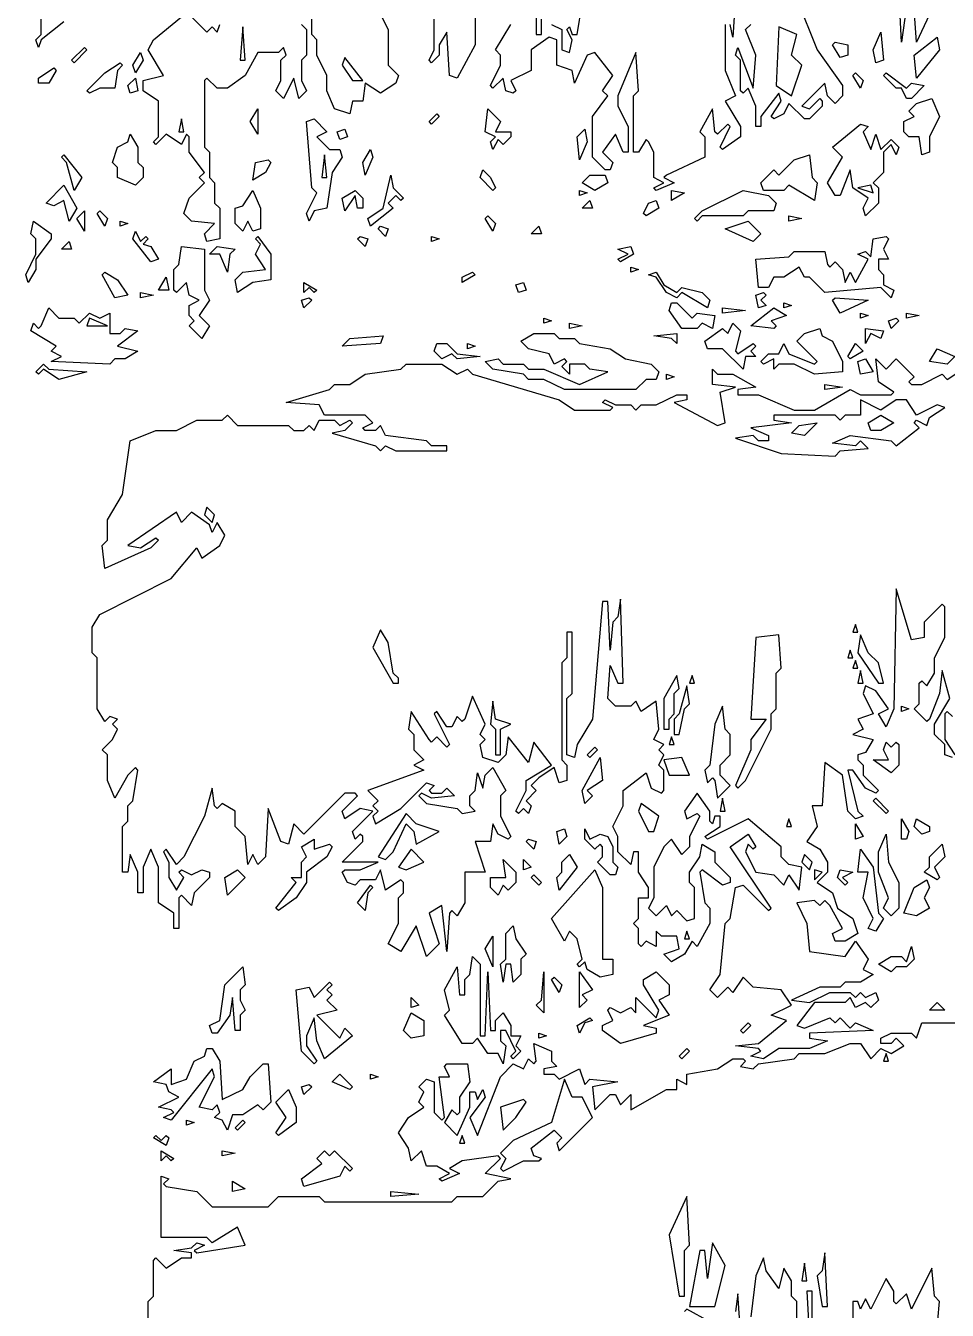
# Model space of a CAD drawing. Header units: millimetres. Extents: x -1861 to 1860, y -2 to 9002.
# Drawn here: x -11 to 783, y 6337 to 7445 of the extents above; entities that cross this region are included whole.
import ezdxf

# ---------------------------------------------------------------- set-up
doc = ezdxf.new("R2010")
doc.units = ezdxf.units.MM
doc.layers.add('ALMOND-DRAW-PROFILE', color=7, linetype='Continuous', lineweight=25)

msp = doc.modelspace()

# ---------------------------------------------------------------- linework, layer by layer
at = {"layer": 'ALMOND-DRAW-PROFILE'}
for points in [[(743.8, 7430.3), (741.6, 7476.5), (746, 7480.9), (746, 7498.5), (741.6, 7502.9), (741.6, 7520.5), (739.4, 7522.7), (735, 7513.9), (728.4, 7525), (728.4, 7533.8), (739.4, 7544.8), (774.6, 7544.8), (776.8, 7511.7), (772.4, 7511.7), (770.2, 7518.3), (768, 7516.1), (772.4, 7498.5), (763.6, 7498.5), (763.6, 7489.7), (750.4, 7476.5)], [(757, 7430.3), (754.8, 7458.9), (757, 7461.1), (759.2, 7454.5), (763.6, 7454.5), (759.2, 7472.1), (765.8, 7478.7), (774.6, 7478.7), (781.2, 7463.3), (772.4, 7463.3)], [(173.6, 7414.9), (178, 7414.9), (175.8, 7443.5)], [(649.1, 7384.1), (658, 7410.5), (649.1, 7419.3), (653.6, 7436.9), (638.1, 7443.5), (635.9, 7392.9)], [(721.8, 7412.7), (719.6, 7423.7), (726.2, 7439.1), (728.4, 7414.9)], [(757, 7399.5), (754.8, 7419.3), (774.6, 7434.7), (776.8, 7423.7)], [(30.5, 7412.7), (28.3, 7414.9), (39.3, 7425.9), (41.5, 7423.7)], [(83.3, 7403.9), (81.1, 7410.5), (87.7, 7421.5), (90, 7414.9)], [(691, 7417.1), (684.4, 7428.1), (686.6, 7430.3), (697.6, 7428.1), (697.6, 7419.3)], [(43.7, 7386.3), (41.5, 7388.5), (56.9, 7403.9), (70.1, 7412.7), (72.3, 7410.5), (67.9, 7406.1), (65.7, 7390.7), (52.5, 7390.7)], [(270.5, 7397.3), (279.3, 7397.3), (263.9, 7417.1), (261.7, 7410.5)], [(-0.3, 7395.1), (-0.3, 7399.5), (12.9, 7408.3), (15.1, 7406.1), (8.5, 7395.1)], [(78.9, 7386.3), (76.7, 7392.9), (83.3, 7399.5), (85.5, 7388.5)], [(708.6, 7390.7), (702, 7401.7), (704.2, 7403.9), (710.8, 7397.3)], [(748.2, 7381.8), (743.8, 7390.7), (739.4, 7390.7), (728.4, 7401.7), (730.6, 7403.9), (748.2, 7390.7), (752.6, 7395.1), (763.6, 7392.9), (752.6, 7381.8)], [(761.4, 7333.4), (759.2, 7348.8), (750.4, 7348.8), (746, 7353.2), (746, 7362), (754.8, 7366.4), (750.4, 7370.8), (757, 7377.4), (770.2, 7381.8), (776.8, 7366.4), (768, 7348.8), (768, 7335.6)], [(120.8, 7353.2), (125.2, 7353.2), (123, 7364.2)], [(189, 7351), (182.4, 7362), (189, 7373)], [(233.1, 7276.2), (230.9, 7282.8), (239.7, 7300.4), (235.3, 7304.8), (230.9, 7362), (237.5, 7364.2), (248.5, 7353.2), (239.7, 7348.8), (250.7, 7337.8), (259.5, 7337.8), (261.7, 7331.2), (252.9, 7318), (248.5, 7287.2), (237.5, 7285)], [(338.7, 7359.8), (336.5, 7362), (343.1, 7368.6), (345.3, 7366.4)], [(391.6, 7337.8), (389.4, 7344.4), (393.8, 7348.8), (385, 7353.2), (387.2, 7373), (398.2, 7362), (393.8, 7353.2), (407, 7353.2), (407, 7348.8), (400.4, 7342.2), (396, 7346.6)], [(259.5, 7346.6), (257.3, 7353.2), (263.9, 7355.4), (266.1, 7348.8)], [(466.4, 7329), (464.2, 7348.8), (470.8, 7355.4), (473, 7344.4)], [(713, 7280.6), (710.8, 7287.2), (715.2, 7296), (702, 7304.8), (699.8, 7320.2), (691, 7298.2), (686.6, 7298.2), (680, 7309.2), (693.2, 7331.2), (684.4, 7340), (708.6, 7359.8), (715.2, 7357.6), (710.8, 7353.2), (717.4, 7337.8), (721.8, 7351), (726.2, 7337.8), (735, 7346.6), (741.6, 7340), (739.4, 7333.4), (735, 7342.2), (728.4, 7335.6), (728.4, 7318), (719.6, 7309.2), (724, 7304.8), (724, 7291.6)], [(83.3, 7307), (67.9, 7313.6), (67.9, 7322.4), (63.5, 7326.8), (67.9, 7340), (76.7, 7344.4), (78.9, 7351), (85.5, 7340), (85.5, 7326.8), (90, 7322.4), (90, 7313.6)], [(30.5, 7302.6), (23.9, 7326.8), (19.5, 7331.2), (21.7, 7333.4), (37.1, 7313.6)], [(244.1, 7313.6), (248.5, 7313.6), (246.3, 7333.4)], [(281.5, 7315.8), (279.3, 7326.8), (285.9, 7337.8), (288.1, 7331.2)], [(669, 7293.8), (646.9, 7307), (642.5, 7302.6), (624.9, 7302.6), (622.7, 7309.2), (633.7, 7320.2), (638.1, 7315.8), (651.4, 7329), (664.6, 7333.4), (666.8, 7313.6), (671.2, 7309.2)], [(184.6, 7311.4), (186.8, 7326.8), (197.8, 7329), (200, 7326.8), (195.6, 7318)], [(391.6, 7302.6), (380.6, 7313.6), (382.8, 7320.2), (389.4, 7313.6), (393.8, 7304.8)], [(285.9, 7271.8), (283.7, 7278.4), (296.9, 7287.2), (303.5, 7315.8), (305.7, 7304.8), (314.5, 7296), (312.3, 7293.8), (307.9, 7298.2), (301.3, 7291.6), (305.7, 7287.2)], [(479.6, 7302.6), (468.6, 7309.2), (475.2, 7315.8), (488.4, 7315.8), (490.6, 7309.2)], [(26.1, 7276.2), (21.7, 7293.8), (12.9, 7289.4), (6.3, 7291.6), (21.7, 7307), (32.7, 7287.2)], [(175.8, 7267.4), (169.2, 7274), (169.2, 7287.2), (175.8, 7289.4), (184.6, 7302.6), (191.2, 7287.2), (191.2, 7269.6), (184.6, 7267.4), (180.2, 7276.2)], [(263.9, 7285), (261.7, 7296), (272.7, 7302.6), (279.3, 7296), (279.3, 7287.2), (274.9, 7287.2), (272.7, 7298.2)], [(466.4, 7298.2), (466.4, 7302.6), (473, 7300.4)], [(545.7, 7293.8), (545.7, 7302.6), (556.7, 7300.4)], [(567.7, 7276.2), (565.5, 7278.4), (572.1, 7285), (607.3, 7302.6), (629.3, 7298.2), (635.9, 7291.6), (633.7, 7285), (611.7, 7285), (607.3, 7280.6), (572.1, 7280.6)], [(719.6, 7300.4), (717.4, 7307), (706.4, 7304.8)], [(468.6, 7287.2), (475.2, 7293.8), (477.4, 7287.2)], [(523.7, 7280.6), (521.5, 7282.8), (525.9, 7291.6), (532.5, 7293.8), (534.7, 7287.2)], [(-9.1, 7223.3), (-11.3, 7229.9), (-2.5, 7247.6), (-2.5, 7260.8), (-6.9, 7265.2), (-4.7, 7276.2), (10.7, 7265.2), (10.7, 7260.8), (-2.5, 7243.2), (-2.5, 7234.3)], [(39.3, 7267.4), (32.7, 7278.4), (39.3, 7285)], [(56.9, 7271.8), (50.3, 7282.8), (52.5, 7285), (59.1, 7278.4)], [(70.1, 7271.8), (70.1, 7276.2), (76.7, 7274)], [(391.6, 7267.4), (385, 7278.4), (387.2, 7280.6), (393.8, 7274)], [(616.1, 7258.6), (591.9, 7269.6), (611.7, 7276.2), (622.7, 7265.2)], [(646.9, 7276.2), (646.9, 7280.6), (658, 7278.4)], [(96.6, 7240.9), (81.1, 7260.8), (83.3, 7267.4), (87.7, 7258.6), (92.2, 7263), (94.4, 7260.8), (90, 7256.4), (96.6, 7254.2), (103.2, 7243.2)], [(299.1, 7263), (292.5, 7269.6), (294.7, 7271.8), (301.3, 7269.6)], [(424.6, 7265.2), (431.2, 7271.8), (433.4, 7265.2)], [(19.5, 7252), (26.1, 7258.6), (28.3, 7252)], [(140.6, 7174.9), (129.6, 7185.9), (134, 7190.3), (129.6, 7194.7), (129.6, 7203.5), (138.4, 7207.9), (129.6, 7212.3), (127.4, 7223.3), (118.6, 7214.5), (116.4, 7216.7), (116.4, 7234.3), (120.8, 7238.7), (123, 7254.2), (142.8, 7252), (142.8, 7216.7), (147.2, 7207.9), (138.4, 7194.7), (147.2, 7185.9)], [(162.6, 7232.1), (156, 7247.6), (147.2, 7247.6), (153.8, 7254.2), (169.2, 7252), (164.8, 7247.6)], [(171.4, 7214.5), (169.2, 7225.5), (175.8, 7232.1), (195.6, 7234.3), (186.8, 7247.6), (191.2, 7256.4), (186.8, 7260.8), (189, 7263), (200, 7247.6), (200, 7225.5), (184.6, 7223.3)], [(281.5, 7254.2), (274.9, 7260.8), (277.1, 7263), (283.7, 7260.8)], [(338.7, 7258.6), (338.7, 7263), (345.3, 7260.8)], [(501.6, 7240.9), (499.4, 7243.2), (508.2, 7247.6), (499.4, 7252), (510.5, 7254.2), (512.7, 7247.6)], [(735, 7210.1), (726.2, 7218.9), (677.8, 7214.5), (664.6, 7227.7), (660.2, 7227.7), (655.8, 7236.5), (642.5, 7227.7), (633.7, 7227.7), (629.3, 7218.9), (620.5, 7218.9), (618.3, 7243.2), (646.9, 7245.4), (651.4, 7249.8), (677.8, 7249.8), (680, 7238.7), (682.2, 7236.5), (686.6, 7240.9), (693.2, 7234.3), (695.4, 7223.3), (699.8, 7232.1), (704.2, 7223.3), (715.2, 7243.2), (706.4, 7247.6), (713, 7249.8), (717.4, 7245.4), (719.6, 7260.8), (730.6, 7263), (732.8, 7260.8), (728.4, 7252), (732.8, 7243.2), (724, 7243.2), (724, 7234.3), (728.4, 7229.9), (728.4, 7221.1), (737.2, 7216.7)], [(65.7, 7210.1), (54.7, 7229.9), (56.9, 7232.1), (67.9, 7225.5), (76.7, 7212.3)], [(365.1, 7223.3), (365.1, 7227.7), (374, 7232.1), (376.2, 7229.9)], [(510.5, 7232.1), (510.5, 7236.5), (517.1, 7234.3)], [(554.5, 7214.5), (550.1, 7210.1), (541.3, 7214.5), (532.5, 7227.7), (525.9, 7229.9), (532.5, 7232.1), (539.1, 7221.1), (550.1, 7214.5), (554.5, 7218.9), (572.1, 7214.5), (578.7, 7207.9), (576.5, 7201.3)], [(103.2, 7216.7), (109.8, 7227.7), (112, 7216.7)], [(228.6, 7214.5), (228.6, 7223.3), (239.7, 7216.7), (237.5, 7214.5), (233.1, 7218.9)], [(413.6, 7214.5), (411.4, 7221.1), (418, 7223.3), (420.2, 7216.7)], [(87.7, 7210.1), (87.7, 7214.5), (98.8, 7212.3)], [(228.6, 7201.3), (226.4, 7207.9), (233.1, 7210.1), (235.3, 7207.9)], [(620.5, 7201.3), (618.3, 7212.3), (624.9, 7214.5), (627.1, 7212.3), (622.7, 7207.9), (627.1, 7203.5)], [(691, 7196.9), (684.4, 7207.9), (686.6, 7210.1), (715.2, 7207.9)], [(10.7, 7155.1), (19.5, 7159.5), (10.7, 7163.9), (15.1, 7168.3), (-6.9, 7181.5), (-4.7, 7188.1), (-0.3, 7183.7), (1.9, 7185.9), (8.5, 7201.3), (17.3, 7192.5), (30.5, 7192.5), (34.9, 7188.1), (43.7, 7196.9), (52.5, 7192.5), (61.3, 7196.9), (61.3, 7179.3), (70.1, 7179.3), (74.5, 7183.7), (85.5, 7181.5), (67.9, 7168.3), (85.5, 7163.9), (74.5, 7157.3), (65.7, 7157.3), (61.3, 7152.9)], [(554.5, 7183.7), (543.5, 7199.1), (545.7, 7205.7), (550.1, 7205.7), (563.3, 7192.5), (567.7, 7196.9), (583.1, 7194.7), (580.9, 7183.7), (572.1, 7188.1), (567.7, 7183.7)], [(589.7, 7196.9), (589.7, 7201.3), (609.5, 7199.1)], [(613.9, 7185.9), (633.7, 7201.3), (644.7, 7194.7), (631.5, 7190.3), (635.9, 7185.9), (633.7, 7183.7)], [(642.5, 7201.3), (642.5, 7205.7), (649.1, 7203.5)], [(41.5, 7185.9), (59.1, 7185.9), (43.7, 7192.5)], [(435.6, 7188.1), (435.6, 7192.5), (442.2, 7190.3)], [(457.6, 7183.7), (457.6, 7188.1), (468.6, 7185.9)], [(607.3, 7148.5), (589.7, 7166.1), (576.5, 7166.1), (574.3, 7172.7), (589.7, 7183.7), (594.1, 7179.3), (598.5, 7188.1), (605.1, 7181.5), (600.7, 7163.9), (602.9, 7161.7), (616.1, 7170.5), (618.3, 7168.3), (613.9, 7163.9), (618.3, 7159.5), (609.5, 7159.5)], [(708.6, 7192.5), (708.6, 7196.9), (715.2, 7194.7)], [(735, 7183.7), (732.8, 7190.3), (739.4, 7192.5), (741.6, 7190.3)], [(748.2, 7192.5), (748.2, 7196.9), (759.2, 7194.7)], [(261.7, 7168.3), (268.3, 7174.9), (296.9, 7177.1), (294.7, 7170.5)], [(453.2, 7130.9), (435.6, 7139.7), (422.4, 7139.7), (418, 7144.1), (391.6, 7148.5), (385, 7155.1), (396, 7157.3), (400.4, 7152.9), (418, 7152.9), (422.4, 7148.5), (435.6, 7148.5), (466.4, 7135.3), (490.6, 7146.3), (475.2, 7148.5), (470.8, 7152.9), (457.6, 7152.9), (457.6, 7144.1), (451, 7150.7), (455.4, 7155.1), (453.2, 7157.3), (444.4, 7152.9), (440, 7161.7), (422.4, 7166.1), (415.8, 7172.7), (426.8, 7179.3), (444.4, 7179.3), (448.8, 7174.9), (462, 7174.9), (466.4, 7170.5), (492.8, 7166.1), (506, 7157.3), (528.1, 7152.9), (534.7, 7146.3), (532.5, 7139.7), (523.7, 7139.7), (514.9, 7130.9)], [(550.1, 7170.5), (545.7, 7174.9), (530.3, 7177.1), (550.1, 7179.3)], [(669, 7144.1), (651.4, 7152.9), (638.1, 7152.9), (633.7, 7148.5), (633.7, 7157.3), (624.9, 7152.9), (622.7, 7155.1), (629.3, 7161.7), (638.1, 7161.7), (642.5, 7170.5), (646.9, 7161.7), (669, 7152.9), (671.2, 7155.1), (653.6, 7172.7), (660.2, 7179.3), (673.4, 7183.7), (675.6, 7177.1), (684.4, 7172.7), (693.2, 7155.1), (693.2, 7146.3)], [(713, 7170.5), (713, 7183.7), (728.4, 7181.5), (726.2, 7174.9), (717.4, 7179.3)], [(347.5, 7157.3), (340.9, 7163.9), (343.1, 7170.5), (351.9, 7170.5), (360.7, 7161.7), (380.6, 7159.5), (360.7, 7157.3), (356.3, 7161.7)], [(369.6, 7166.1), (369.6, 7170.5), (376.2, 7168.3)], [(699.8, 7157.3), (697.6, 7159.5), (704.2, 7170.5), (710.8, 7163.9)], [(768, 7155.1), (774.6, 7166.1), (790, 7159.5), (783.4, 7152.9)], [(708.6, 7144.1), (706.4, 7155.1), (713, 7157.3), (719.6, 7146.3)], [(17.3, 7139.7), (4.1, 7148.5), (-0.3, 7144.1), (-2.5, 7146.3), (4.1, 7152.9), (8.5, 7148.5), (41.5, 7146.3)], [(541.3, 7139.7), (541.3, 7144.1), (547.9, 7141.9)], [(677.8, 7130.9), (677.8, 7135.3), (693.2, 7133.1)], [(640.3, 7075.8), (686.6, 7073.6), (691, 7078), (715.2, 7080.2), (708.6, 7086.8), (704.2, 7082.4), (684.4, 7084.6), (699.8, 7091.2), (735, 7086.8), (739.4, 7082.4), (759.2, 7097.8), (754.8, 7102.3), (757, 7104.5), (765.8, 7100), (768, 7106.7), (781.2, 7115.5), (774.6, 7117.7), (757, 7108.9), (748.2, 7122.1), (739.4, 7122.1), (726.2, 7113.3), (708.6, 7122.1), (708.6, 7108.9), (695.4, 7108.9), (691, 7104.5), (686.6, 7108.9), (633.7, 7108.9), (633.7, 7104.5), (649.1, 7102.3), (613.9, 7097.8), (629.3, 7091.2), (629.3, 7086.8), (620.5, 7086.8), (616.1, 7091.2), (600.7, 7089)], [(649.1, 7093.4), (655.8, 7100), (671.2, 7102.3), (660.2, 7091.2)], [(717.4, 7095.6), (715.2, 7102.3), (726.2, 7108.9), (737.2, 7102.3), (726.2, 7095.6)], [(149.4, 7016.4), (151.6, 7023), (145, 7029.6), (142.8, 7023)], [(305.7, 6877.7), (310.1, 6877.7), (310.1, 6882.1), (305.7, 6886.5), (301.3, 6912.9), (294.7, 6923.9), (288.1, 6908.5)], [(702, 6921.7), (706.4, 6921.7), (704.2, 6928.3)], [(600.7, 6789.6), (602.9, 6787.4), (609.5, 6794), (631.5, 6838.1), (631.5, 6851.3), (635.9, 6855.7), (635.9, 6886.5), (640.3, 6890.9), (638.1, 6919.5), (618.3, 6917.3), (613.9, 6846.9), (627.1, 6846.9), (613.9, 6829.3), (613.9, 6820.5)], [(724, 6877.7), (728.4, 6877.7), (724, 6895.3), (715.2, 6904.1), (708.6, 6919.5), (706.4, 6904.1)], [(697.6, 6899.7), (702, 6899.7), (699.8, 6906.3)], [(702, 6890.9), (706.4, 6890.9), (704.2, 6897.5)], [(706.4, 6877.7), (710.8, 6877.7), (708.6, 6888.7)], [(539.1, 6838.1), (543.5, 6838.1), (543.5, 6846.9), (547.9, 6851.3), (547.9, 6868.9), (552.3, 6873.3), (550.1, 6884.3), (539.1, 6864.5)], [(561.1, 6877.7), (565.5, 6877.7), (563.3, 6884.3)], [(547.9, 6833.7), (552.3, 6833.7), (556.7, 6855.7), (561.1, 6860.1), (558.9, 6875.5), (552.3, 6851.3), (547.9, 6846.9)], [(393.8, 6816), (398.2, 6816), (398.2, 6838.1), (407, 6842.5), (393.8, 6846.9), (391.6, 6862.3), (389.4, 6842.5), (393.8, 6838.1)], [(585.3, 6778.6), (596.3, 6789.6), (587.5, 6798.4), (587.5, 6807.2), (596.3, 6816), (596.3, 6833.7), (591.9, 6838.1), (589.7, 6857.9), (583.1, 6842.5), (578.7, 6807.2), (574.3, 6802.8), (576.5, 6791.8), (580.9, 6796.2), (583.1, 6794)], [(743.8, 6853.5), (743.8, 6857.9), (750.4, 6855.7)], [(475.2, 6813.8), (473, 6816), (479.6, 6822.7), (481.8, 6820.5)], [(543.5, 6824.9), (547.9, 6824.9), (545.7, 6831.5)], [(735, 6800.6), (719.6, 6811.6), (732.8, 6811.6), (728.4, 6820.5), (730.6, 6827.1), (735, 6822.7), (739.4, 6827.1), (741.6, 6824.9), (741.6, 6807.2)], [(470.8, 6774.2), (468.6, 6785.2), (484, 6813.8), (486.2, 6794), (473, 6785.2), (477.4, 6780.8)], [(543.5, 6798.4), (561.1, 6798.4), (554.5, 6813.8), (539.1, 6811.6)], [(587.5, 6767.6), (591.9, 6767.6), (589.7, 6778.6)], [(730.6, 6765.4), (719.6, 6776.4), (721.8, 6778.6), (732.8, 6767.6)], [(525.9, 6750), (530.3, 6750), (534.7, 6763.2), (519.3, 6774.2), (517.1, 6767.6)], [(292.5, 6728), (299.1, 6725.8), (305.7, 6732.4), (316.7, 6756.6), (323.3, 6750), (325.5, 6739), (345.3, 6750), (325.5, 6756.6), (316.7, 6765.4)], [(644.7, 6754.4), (649.1, 6754.4), (646.9, 6761)], [(704.2, 6743.4), (704.2, 6756.6), (710.8, 6745.6)], [(743.8, 6743.4), (743.8, 6761), (750.4, 6750), (748.2, 6743.4)], [(761.4, 6747.8), (754.8, 6754.4), (757, 6761), (768, 6754.4), (768, 6750)], [(448.8, 6739), (446.6, 6750), (453.2, 6752.2), (455.4, 6745.6)], [(492.8, 6712.6), (481.8, 6723.6), (486.2, 6728), (486.2, 6736.8), (484, 6739), (479.6, 6734.6), (470.8, 6743.4), (470.8, 6752.2), (475.2, 6743.4), (484, 6747.8), (490.6, 6745.6), (495, 6736.8), (495, 6723.6), (499.4, 6719.2), (497.2, 6712.6)], [(735, 6677.3), (728.4, 6684), (732.8, 6692.8), (724, 6714.8), (724, 6732.4), (730.6, 6747.8), (732.8, 6723.6), (741.6, 6706), (741.6, 6684)], [(206.6, 6681.8), (204.4, 6684), (222, 6706), (217.6, 6710.4), (226.4, 6710.4), (226.4, 6723.6), (230.9, 6728), (226.4, 6736.8), (237.5, 6743.4), (237.5, 6734.6), (250.7, 6739), (252.9, 6736.8), (248.5, 6728), (230.9, 6714.8), (230.9, 6706), (222, 6692.8)], [(310.1, 6719.2), (316.7, 6717), (332.1, 6723.6), (321.1, 6734.6)], [(426.8, 6734.6), (420.2, 6741.2), (422.4, 6743.4), (429, 6741.2)], [(715.2, 6666.3), (719.6, 6675.1), (710.8, 6692.8), (715.2, 6714.8), (706.4, 6714.8), (708.6, 6734.6), (719.6, 6719.2), (724, 6679.5), (728.4, 6675.1), (721.8, 6664.1)], [(774.6, 6708.2), (763.6, 6714.8), (768, 6719.2), (768, 6728), (779, 6739), (781.2, 6728), (772.4, 6719.2), (776.8, 6710.4)], [(396, 6695), (389.4, 6701.6), (389.4, 6710.4), (402.6, 6710.4), (400.4, 6725.8), (411.4, 6714.8), (411.4, 6706), (404.8, 6699.4), (400.4, 6703.8)], [(418, 6717), (418, 6725.8), (424.6, 6719.2)], [(448.8, 6699.4), (446.6, 6710.4), (451, 6714.8), (451, 6723.6), (457.6, 6730.2), (464.2, 6719.2)], [(664.6, 6717), (666.8, 6723.6), (660.2, 6730.2), (658, 6723.6)], [(162.6, 6695), (160.4, 6710.4), (171.4, 6717), (178, 6710.4)], [(431.2, 6703.8), (424.6, 6710.4), (426.8, 6712.6), (433.4, 6706)], [(484, 6624.5), (473, 6631.1), (470.8, 6637.7), (466.4, 6633.3), (464.2, 6635.5), (468.6, 6639.9), (464.2, 6657.5), (457.6, 6664.1), (453.2, 6655.3), (442.2, 6675.1), (479.6, 6717), (486.2, 6701.6), (486.2, 6639.9), (495, 6639.9), (495, 6626.7)], [(669, 6708.2), (675.6, 6714.8), (669, 6717)], [(695.4, 6703.8), (688.8, 6710.4), (691, 6717), (702, 6714.8), (693.2, 6710.4), (697.6, 6706)], [(281.5, 6681.8), (274.9, 6688.4), (285.9, 6703.8), (288.1, 6701.6), (283.7, 6697.2)], [(746, 6679.5), (754.8, 6701.6), (765.8, 6708.2), (768, 6701.6), (763.6, 6692.8), (768, 6684), (757, 6677.3)], [(400.4, 6620.1), (398.2, 6635.5), (402.6, 6639.9), (402.6, 6661.9), (409.2, 6668.5), (411.4, 6657.5), (420.2, 6644.3), (415.8, 6639.9), (415.8, 6626.7), (409.2, 6620.1), (407, 6635.5), (402.6, 6635.5)], [(391.6, 6633.3), (385, 6648.7), (391.6, 6659.7)], [(556.7, 6657.5), (561.1, 6657.5), (558.9, 6664.1)], [(735, 6628.9), (724, 6635.5), (735, 6642.1), (743.8, 6642.1), (748.2, 6637.7), (752.6, 6650.9), (754.8, 6639.9), (748.2, 6633.3), (739.4, 6633.3)], [(149.4, 6576.1), (147.2, 6582.7), (156, 6587.1), (160.4, 6617.9), (175.8, 6633.3), (178, 6617.9), (173.6, 6613.5), (173.6, 6604.7), (178, 6595.9), (173.6, 6591.5), (173.6, 6578.3), (169.2, 6578.3), (167, 6606.9), (164.8, 6591.5), (153.8, 6576.1)], [(400.4, 6549.7), (396, 6558.5), (387.2, 6558.5), (378.4, 6571.7), (374, 6567.3), (365.1, 6567.3), (349.7, 6591.5), (354.1, 6595.9), (349.7, 6613.5), (360.7, 6633.3), (362.9, 6609.1), (367.3, 6609.1), (367.3, 6622.3), (371.8, 6626.7), (374, 6642.1), (380.6, 6635.5), (380.6, 6573.9), (385, 6573.9), (387.2, 6628.9), (389.4, 6578.3), (393.8, 6578.3), (393.8, 6587.1), (400.4, 6593.7), (407, 6582.7), (407, 6573.9), (415.8, 6573.9), (411.4, 6565.1), (415.8, 6560.7), (409.2, 6554.1), (407, 6556.3), (411.4, 6560.7), (402.6, 6578.3), (398.2, 6578.3), (398.2, 6569.5), (402.6, 6565.1)], [(435.6, 6593.7), (429, 6600.3), (433.4, 6604.7), (435.6, 6628.9)], [(448.8, 6611.3), (442.2, 6622.3), (444.4, 6624.5), (451, 6617.9)], [(466.4, 6598.1), (466.4, 6628.9), (477.4, 6613.5), (468.6, 6609.1), (473, 6604.7)], [(501.6, 6567.3), (486.2, 6578.3), (486.2, 6582.7), (495, 6587.1), (490.6, 6595.9), (492.8, 6598.1), (501.6, 6593.7), (510.5, 6598.1), (514.9, 6593.7), (514.9, 6606.9), (532.5, 6589.3), (534.7, 6595.9), (521.5, 6617.9), (521.5, 6622.3), (532.5, 6628.9), (543.5, 6617.9), (543.5, 6609.1), (534.7, 6604.7), (543.5, 6591.5), (521.5, 6582.7), (532.5, 6580.5), (532.5, 6576.1)], [(237.5, 6549.7), (226.4, 6560.7), (222, 6613.5), (233.1, 6615.7), (237.5, 6606.9), (250.7, 6620.1), (252.9, 6617.9), (248.5, 6613.5), (252.9, 6609.1), (248.5, 6604.7), (257.3, 6595.9), (239.7, 6591.5), (259.5, 6571.7), (263.9, 6580.5), (270.5, 6573.9), (246.3, 6554.1), (239.7, 6569.5), (237.5, 6589.3), (230.9, 6573.9), (230.9, 6565.1), (239.7, 6551.9)], [(321.1, 6598.1), (321.1, 6606.9), (327.7, 6600.3)], [(768, 6595.9), (774.6, 6602.5), (781.2, 6595.9)], [(321.1, 6571.7), (314.5, 6578.3), (321.1, 6593.7), (332.1, 6587.1), (332.1, 6573.9)], [(466.4, 6576.1), (464.2, 6582.7), (475.2, 6589.3), (477.4, 6587.1), (470.8, 6584.9)], [(607.3, 6576.1), (605.1, 6578.3), (611.7, 6584.9), (613.9, 6582.7)], [(431.2, 6571.7), (431.2, 6576.1), (437.8, 6573.9)], [(162.6, 6492.4), (158.2, 6501.2), (151.6, 6503.4), (156, 6507.8), (153.8, 6514.4), (149.4, 6510), (138.4, 6512.2), (151.6, 6538.6), (149.4, 6545.3), (114.2, 6501.2), (107.6, 6503.4), (116.4, 6507.8), (114.2, 6510), (103.2, 6512.2), (120.8, 6521), (112, 6525.4), (109.8, 6532), (98.8, 6534.2), (114.2, 6545.3), (114.2, 6532), (127.4, 6536.4), (134, 6551.9), (142.8, 6556.3), (145, 6562.9), (149.4, 6562.9), (156, 6551.9), (158.2, 6518.8), (175.8, 6527.6), (182.4, 6538.6), (193.4, 6549.7), (197.8, 6549.7), (200, 6516.6), (193.4, 6510), (189, 6514.4), (175.8, 6505.6), (167, 6505.6)], [(554.5, 6554.1), (552.3, 6556.3), (558.9, 6562.9), (561.1, 6560.7)], [(728.4, 6551.9), (732.8, 6551.9), (730.6, 6558.5)], [(268.3, 6527.6), (252.9, 6534.2), (259.5, 6540.9), (270.5, 6529.8)], [(285.9, 6536.4), (285.9, 6540.9), (292.5, 6538.6)], [(398.2, 6459.4), (400.4, 6457.2), (418, 6466), (431.2, 6466), (433.4, 6468.2), (426.8, 6470.4), (424.6, 6477), (444.4, 6492.4), (451, 6485.8), (446.6, 6481.4), (448.8, 6474.8), (477.4, 6503.4), (468.6, 6521), (459.8, 6521), (453.2, 6536.4), (442.2, 6499), (409.2, 6483.6), (398.2, 6472.6), (402.6, 6468.2)], [(206.6, 6488), (204.4, 6490.2), (213.2, 6503.4), (204.4, 6516.6), (215.4, 6527.6), (222, 6512.2), (222, 6499)], [(228.6, 6523.2), (226.4, 6529.8), (233.1, 6532), (235.3, 6529.8)], [(400.4, 6492.4), (411.4, 6503.4), (420.2, 6516.6), (418, 6518.8), (398.2, 6512.2)], [(127.4, 6496.8), (127.4, 6501.2), (134, 6499)], [(171.4, 6492.4), (169.2, 6494.6), (175.8, 6501.2), (178, 6499)], [(98.8, 6485.8), (101, 6488), (105.4, 6483.6), (109.8, 6488), (112, 6485.8), (109.8, 6479.2)], [(362.9, 6481.4), (367.3, 6481.4), (365.1, 6488)], [(105.4, 6466), (105.4, 6474.8), (116.4, 6468.2), (114.2, 6466), (109.8, 6470.4)], [(158.2, 6470.4), (158.2, 6474.8), (169.2, 6472.6)], [(228.6, 6444), (226.4, 6450.6), (244.1, 6463.8), (239.7, 6468.2), (246.3, 6474.8), (250.7, 6470.4), (255.1, 6474.8), (270.5, 6459.4), (268.3, 6457.2), (263.9, 6461.6), (259.5, 6452.8)], [(167, 6439.6), (167, 6448.4), (178, 6441.8)], [(303.5, 6435.2), (303.5, 6439.6), (327.7, 6437.4)], [(552.3, 6349.3), (556.7, 6349.3), (556.7, 6388.9), (561.1, 6393.3), (558.9, 6435.2), (543.5, 6402.2)], [(561.1, 6340.5), (583.1, 6340.5), (591.9, 6375.7), (580.9, 6395.5), (576.5, 6364.7), (574.3, 6388.9), (569.9, 6388.9)], [(675.6, 6340.5), (680, 6340.5), (677.8, 6386.7), (675.6, 6371.3), (671.2, 6366.9)], [(658, 6362.5), (662.4, 6362.5), (660.2, 6377.9)]]:
    msp.add_lwpolyline(points, close=True, dxfattribs=at)
for points in [[(602.9, 7500.7), (598.5, 7434.7), (596.3, 7445.7)], [(283.7, 7476.5), (301.3, 7441.3), (301.3, 7410.5), (310.1, 7401.7), (307.9, 7395.1), (294.7, 7386.3), (281.5, 7395.1), (279.3, 7379.6), (270.5, 7379.6), (268.3, 7368.6), (255.1, 7373), (248.5, 7388.5), (248.5, 7401.7), (239.7, 7419.3), (239.7, 7432.5), (235.3, 7436.9), (235.3, 7450.1)], [(376.2, 7485.3), (376.2, 7428.1), (360.7, 7399.5), (354.1, 7401.7), (351.9, 7439.1), (345.3, 7428.1), (345.3, 7419.3), (338.7, 7412.7), (336.5, 7414.9), (340.9, 7423.7), (340.9, 7450.1)], [(429, 7485.3), (429, 7436.9), (433.4, 7436.9), (433.4, 7450.1)], [(653.6, 7467.7), (671.2, 7423.7), (693.2, 7392.9), (693.2, 7384.1), (686.6, 7377.4), (680, 7384.1), (677.8, 7395.1), (658, 7375.2), (664.6, 7373), (673.4, 7381.8), (675.6, 7379.6), (675.6, 7375.2), (664.6, 7364.2), (660.2, 7364.2), (646.9, 7377.4), (642.5, 7368.6), (633.7, 7364.2), (631.5, 7366.4), (640.3, 7379.6), (638.1, 7386.3), (622.7, 7366.4), (622.7, 7357.6), (618.3, 7357.6), (618.3, 7375.2), (611.7, 7390.7), (607.3, 7386.3), (605.1, 7388.5), (605.1, 7414.9), (600.7, 7419.3), (602.9, 7425.9), (616.1, 7390.7), (618.3, 7419.3), (609.5, 7441.3), (613.9, 7445.7)], [(442.2, 7445.7), (451, 7441.3), (451, 7423.7), (457.6, 7421.5), (459.8, 7432.5), (455.4, 7441.3), (457.6, 7443.5), (459.8, 7436.9), (464.2, 7436.9), (468.6, 7463.3)], [(21.7, 7447.9), (1.9, 7432.5), (-0.3, 7425.9), (-2.5, 7432.5), (1.9, 7436.9), (1.9, 7450.1)], [(226.4, 7445.7), (230.9, 7441.3), (230.9, 7419.3), (226.4, 7414.9), (226.4, 7397.3), (230.9, 7388.5), (224.2, 7381.8), (219.8, 7399.5), (211, 7381.8), (204.4, 7388.5), (208.8, 7397.3), (208.8, 7414.9), (213.2, 7419.3), (211, 7425.9), (206.6, 7421.5), (189, 7421.5), (178, 7401.7), (162.6, 7390.7), (153.8, 7390.7), (145, 7399.5), (142.8, 7397.3), (142.8, 7340), (147.2, 7335.6), (147.2, 7313.6), (151.6, 7309.2), (151.6, 7291.6), (156, 7287.2), (156, 7260.8), (145, 7258.6), (142.8, 7265.2), (151.6, 7274), (131.8, 7276.2), (125.2, 7282.8), (129.6, 7296), (142.8, 7309.2), (138.4, 7313.6), (142.8, 7318), (129.6, 7335.6), (129.6, 7348.8), (127.4, 7351), (123, 7342.2), (109.8, 7351), (101, 7342.2), (98.8, 7344.4), (103.2, 7348.8), (103.2, 7379.6), (90, 7388.5), (90, 7397.3), (107.6, 7401.7), (94.4, 7423.7), (98.8, 7432.5), (123, 7452.3)], [(131.8, 7452.3), (145, 7439.1), (149.4, 7443.5), (153.8, 7439.1), (156, 7445.7)], [(591.9, 7445.7), (591.9, 7406.1), (600.7, 7384.1), (591.9, 7379.6), (605.1, 7357.6), (605.1, 7348.8), (589.7, 7337.8), (587.5, 7340), (596.3, 7357.6), (594.1, 7359.8), (585.3, 7351), (583.1, 7353.2), (580.9, 7373), (569.9, 7353.2), (574.3, 7348.8), (574.3, 7331.2), (541.3, 7315.8), (539.1, 7313.6), (547.9, 7309.2), (532.5, 7302.6), (530.3, 7304.8), (539.1, 7309.2), (530.3, 7313.6), (530.3, 7335.6), (525.9, 7344.4), (523.7, 7346.6), (517.1, 7335.6), (512.7, 7335.6), (512.7, 7384.1), (517.1, 7388.5), (514.9, 7421.5), (499.4, 7384.1), (499.4, 7375.2), (508.2, 7357.6), (508.2, 7335.6), (503.8, 7335.6), (497.2, 7351), (486.2, 7335.6), (495, 7326.8), (492.8, 7320.2), (488.4, 7320.2), (477.4, 7331.2), (477.4, 7366.4), (490.6, 7384.1), (486.2, 7388.5), (495, 7401.7), (479.6, 7421.5), (473, 7419.3), (462, 7395.1), (459.8, 7406.1), (446.6, 7410.5), (446.6, 7432.5), (440, 7434.7), (424.6, 7423.7), (424.6, 7406.1), (407, 7397.3), (411.4, 7388.5), (409.2, 7386.3), (402.6, 7388.5), (400.4, 7399.5), (391.6, 7390.7), (389.4, 7392.9), (398.2, 7410.5), (398.2, 7419.3), (393.8, 7423.7), (407, 7445.7)], [(787.8, 6813.8), (781.2, 6816), (781.2, 6824.9), (772.4, 6833.7), (772.4, 6842.5), (785.6, 6864.5), (779, 6888.7), (776.8, 6868.9), (768, 6846.9), (765.8, 6844.7), (754.8, 6855.7), (759.2, 6860.1), (759.2, 6877.7), (761.4, 6879.9), (765.8, 6875.5), (772.4, 6886.5), (772.4, 6899.7), (781.2, 6917.3), (781.2, 6943.7), (779, 6945.9), (763.6, 6930.5), (763.6, 6917.3), (752.6, 6915.1), (739.4, 6959.1), (737.2, 6855.7), (730.6, 6840.3), (724, 6851.3), (732.8, 6855.7), (721.8, 6871.1), (713, 6875.5), (710.8, 6868.9), (719.6, 6851.3), (706.4, 6846.9), (710.8, 6838.1), (702, 6833.7), (719.6, 6829.3), (713, 6818.2), (706.4, 6816), (706.4, 6811.6), (710.8, 6807.2), (710.8, 6798.4), (724, 6785.2), (721.8, 6783), (713, 6787.4), (702, 6802.8), (697.6, 6802.8), (706.4, 6767.6), (710.8, 6763.2), (704.2, 6761), (697.6, 6767.6), (693.2, 6798.4), (677.8, 6809.4), (675.6, 6772), (666.8, 6772), (671.2, 6754.4), (662.4, 6741.2), (673.4, 6734.6), (680, 6723.6), (680, 6714.8), (671.2, 6706), (684.4, 6697.2), (688.8, 6684), (702, 6675.1), (706.4, 6661.9), (695.4, 6655.3), (686.6, 6655.3), (684.4, 6661.9), (693.2, 6666.3), (682.2, 6686.2), (677.8, 6690.6), (673.4, 6686.2), (669, 6690.6), (653.6, 6688.4), (662.4, 6670.7), (664.6, 6646.5), (695.4, 6642.1), (704.2, 6655.3), (715.2, 6639.9), (710.8, 6631.1), (719.6, 6626.7), (708.6, 6620.1), (695.4, 6620.1), (691, 6615.7), (673.4, 6615.7), (649.1, 6604.7), (664.6, 6602.5), (682.2, 6611.3), (699.8, 6611.3), (704.2, 6606.9), (708.6, 6611.3), (713, 6606.9), (721.8, 6611.3), (724, 6604.7), (717.4, 6598.1), (713, 6602.5), (704.2, 6598.1), (699.8, 6606.9), (695.4, 6602.5), (669, 6602.5), (653.6, 6582.7), (660.2, 6580.5), (682.2, 6589.3), (686.6, 6584.9), (691, 6589.3), (699.8, 6580.5), (704.2, 6584.9), (719.6, 6578.3), (664.6, 6576.1), (664.6, 6571.7), (680, 6569.5), (664.6, 6562.9), (638.1, 6562.9), (624.9, 6554.1), (613.9, 6556.3), (622.7, 6560.7), (620.5, 6562.9), (600.7, 6565.1), (620.5, 6567.3), (644.7, 6587.1), (631.5, 6591.5), (649.1, 6600.3), (640.3, 6613.5), (616.1, 6615.7), (607.3, 6624.5), (598.5, 6611.3), (594.1, 6615.7), (585.3, 6606.9), (578.7, 6613.5), (587.5, 6626.7), (591.9, 6670.7), (596.3, 6675.1), (600.7, 6701.6), (607.3, 6703.8), (629.3, 6681.8), (631.5, 6684), (596.3, 6736.8), (611.7, 6747.8), (618.3, 6736.8), (616.1, 6734.6), (611.7, 6739), (609.5, 6732.4), (618.3, 6714.8), (633.7, 6712.6), (642.5, 6703.8), (646.9, 6712.6), (655.8, 6699.4), (658, 6719.2), (646.9, 6721.4), (640.3, 6728), (640.3, 6736.8), (611.7, 6761), (576.5, 6743.4), (574.3, 6745.6), (587.5, 6754.4), (587.5, 6763.2), (583.1, 6763.2), (580.9, 6756.6), (578.7, 6758.8), (578.7, 6767.6), (567.7, 6783), (556.7, 6767.6), (558.9, 6761), (567.7, 6765.4), (569.9, 6763.2), (561.1, 6745.6), (561.1, 6736.8), (554.5, 6730.2), (545.7, 6743.4), (539.1, 6736.8), (530.3, 6719.2), (530.3, 6692.8), (525.9, 6684), (532.5, 6677.3), (541.3, 6686.2), (545.7, 6677.3), (550.1, 6681.8), (558.9, 6672.9), (565.5, 6675.1), (565.5, 6701.6), (561.1, 6706), (561.1, 6714.8), (569.9, 6728), (572.1, 6739), (583.1, 6732.4), (583.1, 6723.6), (596.3, 6710.4), (596.3, 6706), (589.7, 6703.8), (572.1, 6717), (569.9, 6714.8), (574.3, 6688.4), (578.7, 6684), (578.7, 6670.7), (567.7, 6650.9), (563.3, 6655.3), (556.7, 6644.3), (545.7, 6637.7), (539.1, 6644.3), (552.3, 6648.7), (550.1, 6659.7), (536.9, 6659.7), (532.5, 6664.1), (532.5, 6650.9), (523.7, 6655.3), (519.3, 6650.9), (517.1, 6653.1), (517.1, 6666.3), (512.7, 6670.7), (517.1, 6675.1), (517.1, 6692.8), (525.9, 6692.8), (525.9, 6701.6), (517.1, 6714.8), (517.1, 6732.4), (512.7, 6732.4), (510.5, 6721.4), (499.4, 6732.4), (499.4, 6745.6), (495, 6754.4), (503.8, 6772), (503.8, 6785.2), (523.7, 6800.6), (528.1, 6787.4), (536.9, 6783), (539.1, 6785.2), (539.1, 6802.8), (534.7, 6807.2), (539.1, 6816), (534.7, 6820.5), (539.1, 6824.9), (530.3, 6829.3), (534.7, 6838.1), (532.5, 6862.3), (519.3, 6853.5), (514.9, 6862.3), (510.5, 6857.9), (497.2, 6857.9), (490.6, 6864.5), (492.8, 6893.1), (499.4, 6877.7), (503.8, 6877.7), (501.6, 6950.3), (499.4, 6934.9), (495, 6930.5), (492.8, 6906.3), (490.6, 6948.1), (486.2, 6948.1), (477.4, 6846.9), (464.2, 6824.9), (462, 6813.8), (455.4, 6816), (455.4, 6864.5), (459.8, 6868.9), (459.8, 6921.7), (455.4, 6921.7), (455.4, 6899.7), (451, 6895.3), (451, 6811.6), (455.4, 6807.2), (455.4, 6794), (448.8, 6791.8), (444.4, 6805), (431.2, 6796.2), (424.6, 6789.6), (429, 6785.2), (420.2, 6776.4), (424.6, 6772), (422.4, 6765.4), (418, 6769.8), (413.6, 6765.4), (411.4, 6767.6), (420.2, 6785.2), (420.2, 6794), (442.2, 6807.2), (426.8, 6827.1), (422.4, 6809.4), (404.8, 6831.5), (402.6, 6816), (396, 6809.4), (382.8, 6813.8), (380.6, 6824.9), (385, 6829.3), (380.6, 6833.7), (385, 6842.5), (374, 6866.7), (367.3, 6846.9), (365.1, 6844.7), (360.7, 6849.1), (356.3, 6840.3), (351.9, 6840.3), (343.1, 6853.5), (340.9, 6851.3), (354.1, 6824.9), (351.9, 6822.7), (343.1, 6831.5), (338.7, 6827.1), (336.5, 6829.3), (321.1, 6853.5), (318.9, 6838.1), (323.3, 6833.7), (323.3, 6820.5), (332.1, 6811.6), (323.3, 6807.2), (332.1, 6802.8), (283.7, 6785.2), (292.5, 6776.4), (288.1, 6772), (292.5, 6767.6), (288.1, 6763.2), (290.3, 6756.6), (312.3, 6769.8), (334.3, 6791.8), (340.9, 6789.6), (336.5, 6785.2), (338.7, 6783), (347.5, 6783), (351.9, 6787.4), (358.5, 6780.8), (338.7, 6778.6), (329.9, 6783), (327.7, 6780.8), (334.3, 6774.2), (360.7, 6769.8), (365.1, 6765.4), (376.2, 6767.6), (371.8, 6772), (371.8, 6780.8), (376.2, 6785.2), (378.4, 6800.6), (382.8, 6787.4), (385, 6798.4), (391.6, 6805), (402.6, 6785.2), (398.2, 6780.8), (398.2, 6763.2), (407, 6745.6), (404.8, 6743.4), (396, 6747.8), (391.6, 6756.6), (389.4, 6741.2), (376.2, 6741.2), (385, 6714.8), (367.3, 6714.8), (367.3, 6688.4), (360.7, 6677.3), (356.3, 6681.8), (354.1, 6679.5), (351.9, 6646.5), (347.5, 6686.2), (336.5, 6679.5), (345.3, 6653.1), (334.3, 6642.1), (325.5, 6668.5), (312.3, 6646.5), (301.3, 6653.1), (310.1, 6670.7), (310.1, 6692.8), (314.5, 6697.2), (314.5, 6706), (312.3, 6708.2), (299.1, 6699.4), (294.7, 6717), (290.3, 6708.2), (277.1, 6708.2), (272.7, 6703.8), (266.1, 6706), (261.7, 6714.8), (263.9, 6717), (277.1, 6717), (292.5, 6723.6), (261.7, 6723.6), (279.3, 6741.2), (279.3, 6745.6), (277.1, 6747.8), (272.7, 6743.4), (270.5, 6750), (288.1, 6767.6), (277.1, 6769.8), (263.9, 6761), (261.7, 6767.6), (274.9, 6780.8), (272.7, 6783), (263.9, 6783), (228.6, 6747.8), (219.8, 6756.6), (215.4, 6739), (208.8, 6741.2), (197.8, 6769.8), (195.6, 6728), (189, 6721.4), (184.6, 6730.2), (180.2, 6721.4), (178, 6745.6), (169.2, 6754.4), (169.2, 6767.6), (158.2, 6774.2), (153.8, 6769.8), (151.6, 6772), (149.4, 6787.4), (142.8, 6763.2), (125.2, 6728), (118.6, 6721.4), (109.8, 6734.6), (107.6, 6732.4), (112, 6723.6), (112, 6710.4), (118.6, 6699.4), (125.2, 6710.4), (120.8, 6714.8), (123, 6717), (131.8, 6712.6), (140.6, 6717), (147.2, 6714.8), (147.2, 6710.4), (134, 6697.2), (131.8, 6686.2), (123, 6695), (120.8, 6692.8), (120.8, 6666.3), (116.4, 6666.3), (116.4, 6679.5), (103.2, 6688.4), (103.2, 6719.2), (96.6, 6734.6), (90, 6719.2), (90, 6697.2), (85.5, 6697.2), (85.5, 6714.8), (78.9, 6730.2), (76.7, 6714.8), (72.3, 6714.8), (72.3, 6754.4), (76.7, 6758.8), (76.7, 6772), (81.1, 6776.4), (85.5, 6802.8), (83.3, 6805), (76.7, 6798.4), (65.7, 6778.6), (59.1, 6794), (59.1, 6816), (54.7, 6820.5), (63.5, 6829.3), (67.9, 6838.1), (63.5, 6842.5), (67.9, 6846.9), (61.3, 6849.1), (56.9, 6844.7), (50.3, 6855.7), (50.3, 6899.7), (45.9, 6904.1), (45.9, 6926.1), (52.5, 6937.1), (114.2, 6968), (136.2, 6994.4), (140.6, 6985.6), (156, 6996.6), (160.4, 7005.4), (153.8, 7016.4), (149.4, 7007.6), (147.2, 7014.2), (131.8, 7025.2), (123, 7016.4), (118.6, 7025.2), (76.7, 6996.6), (87.7, 6994.4), (101, 7003.2), (103.2, 7001), (96.6, 6994.4), (56.9, 6976.8), (54.7, 6996.6), (59.1, 7001), (59.1, 7018.6), (72.3, 7040.6), (78.9, 7086.8), (101, 7095.6), (118.6, 7095.6), (136.2, 7104.5), (158.2, 7104.5), (162.6, 7108.9), (171.4, 7100), (215.4, 7100), (219.8, 7095.6), (228.6, 7095.6), (233.1, 7100), (237.5, 7095.6), (241.9, 7104.5), (255.1, 7104.5), (259.5, 7100), (268.3, 7104.5), (270.5, 7102.3), (263.9, 7095.6), (252.9, 7093.4), (290.3, 7082.4), (294.7, 7078), (299.1, 7082.4), (307.9, 7078), (351.9, 7078), (351.9, 7082.4), (338.7, 7082.4), (334.3, 7086.8), (299.1, 7091.2), (294.7, 7100), (290.3, 7095.6), (281.5, 7095.6), (279.3, 7097.8), (288.1, 7102.3), (281.5, 7108.9), (246.3, 7108.9), (241.9, 7117.7), (213.2, 7119.9), (250.7, 7130.9), (255.1, 7135.3), (268.3, 7135.3), (281.5, 7144.1), (312.3, 7148.5), (316.7, 7152.9), (347.5, 7152.9), (360.7, 7144.1), (369.6, 7148.5), (374, 7144.1), (448.8, 7122.1), (462, 7113.3), (492.8, 7113.3), (495, 7115.5), (486.2, 7119.9), (488.4, 7122.1), (497.2, 7117.7), (510.5, 7117.7), (514.9, 7113.3), (519.3, 7117.7), (532.5, 7117.7), (550.1, 7126.5), (558.9, 7126.5), (558.9, 7122.1), (547.9, 7119.9), (585.3, 7100), (591.9, 7102.3), (587.5, 7128.7), (600.7, 7133.1), (580.9, 7135.3), (580.9, 7148.5), (585.3, 7144.1), (598.5, 7144.1), (618.3, 7133.1), (602.9, 7130.9), (602.9, 7126.5), (620.5, 7126.5), (651.4, 7113.3), (669, 7113.3), (699.8, 7130.9), (708.6, 7126.5), (735, 7126.5), (737.2, 7128.7), (724, 7137.5), (721.8, 7157.3), (730.6, 7148.5), (739.4, 7157.3), (754.8, 7141.9), (750.4, 7137.5), (752.6, 7135.3), (761.4, 7135.3), (779, 7144.1), (783.4, 7139.7), (796.7, 7148.5)], [(787.8, 6849.1), (783.4, 6853.5), (781.2, 6851.3), (781.2, 6829.3), (790, 6816)], [(94.4, 6278.9), (94.4, 6344.9), (98.8, 6349.3), (98.8, 6380.1), (101, 6382.3), (109.8, 6373.5), (123, 6382.3), (131.8, 6382.3), (131.8, 6386.7), (116.4, 6388.9), (131.8, 6391.1), (136.2, 6395.5), (142.8, 6393.3), (134, 6388.9), (136.2, 6386.7), (178, 6393.3), (171.4, 6408.8), (149.4, 6395.5), (145, 6400), (105.4, 6400), (105.4, 6452.8), (112, 6450.6), (107.6, 6446.2), (109.8, 6444), (136.2, 6439.6), (149.4, 6426.4), (197.8, 6426.4), (206.6, 6435.2), (241.9, 6435.2), (246.3, 6430.8), (356.3, 6430.8), (360.7, 6435.2), (382.8, 6435.2), (396, 6448.4), (407, 6450.6), (385, 6455), (398.2, 6468.2), (396, 6470.4), (365.1, 6466), (354.1, 6459.4), (362.9, 6455), (347.5, 6448.4), (345.3, 6450.6), (354.1, 6455), (343.1, 6461.6), (334.3, 6461.6), (329.9, 6474.8), (321.1, 6466), (318.9, 6477), (310.1, 6490.2), (318.9, 6503.4), (332.1, 6512.2), (327.7, 6516.6), (332.1, 6525.4), (327.7, 6529.8), (334.3, 6536.4), (340.9, 6534.2), (340.9, 6507.8), (347.5, 6501.2), (349.7, 6503.4), (345.3, 6538.6), (354.1, 6538.6), (349.7, 6547.5), (351.9, 6549.7), (369.6, 6549.7), (371.8, 6534.2), (362.9, 6521), (362.9, 6507.8), (360.7, 6505.6), (356.3, 6510), (349.7, 6499), (360.7, 6488), (371.8, 6512.2), (371.8, 6525.4), (376.2, 6525.4), (378.4, 6518.8), (382.8, 6527.6), (385, 6521), (371.8, 6503.4), (378.4, 6488), (398.2, 6538.6), (409.2, 6549.7), (418, 6545.3), (422.4, 6554.1), (426.8, 6549.7), (429, 6551.9), (426.8, 6567.3), (442.2, 6560.7), (442.2, 6551.9), (446.6, 6547.5), (435.6, 6545.3), (435.6, 6540.9), (444.4, 6540.9), (448.8, 6536.4), (466.4, 6545.3), (470.8, 6532), (475.2, 6536.4), (499.4, 6534.2), (477.4, 6529.8), (479.6, 6510), (492.8, 6523.2), (497.2, 6523.2), (501.6, 6514.4), (510.5, 6523.2), (510.5, 6510), (541.3, 6527.6), (550.1, 6527.6), (550.1, 6536.4), (558.9, 6532), (558.9, 6540.9), (585.3, 6545.3), (598.5, 6554.1), (607.3, 6554.1), (609.5, 6551.9), (605.1, 6547.5), (616.1, 6545.3), (620.5, 6549.7), (651.4, 6554.1), (655.8, 6558.5), (677.8, 6558.5), (699.8, 6567.3), (708.6, 6567.3), (717.4, 6554.1), (726.2, 6562.9), (735, 6558.5), (746, 6565.1), (739.4, 6571.7), (735, 6567.3), (726.2, 6567.3), (726.2, 6571.7), (735, 6576.1), (752.6, 6576.1), (757, 6571.7), (761.4, 6584.9), (827.5, 6584.9)], [(653.6, 6305.3), (653.6, 6344.9), (649.1, 6349.3), (649.1, 6362.5), (642.5, 6373.5), (638.1, 6355.9), (627.1, 6371.3), (624.9, 6382.3), (618.3, 6366.9), (613.9, 6331.7)], [(772.4, 6296.5), (776.8, 6344.9), (772.4, 6349.3), (770.2, 6373.5), (752.6, 6338.3), (748.2, 6351.5), (739.4, 6342.7), (737.2, 6344.9), (737.2, 6353.7), (730.6, 6364.7), (717.4, 6338.3), (713, 6347.1), (708.6, 6338.3), (706.4, 6344.9), (702, 6344.9), (702, 6327.3)], [(605.1, 6318.5), (602.9, 6351.5), (600.7, 6336.1)], [(666.8, 6318.5), (666.8, 6353.7), (662.4, 6353.7), (666.8, 6270.1)], [(578.7, 6327.3), (558.9, 6338.3), (556.7, 6336.1)]]:
    msp.add_lwpolyline(points, dxfattribs=at)

doc.saveas('drawing.dxf')
